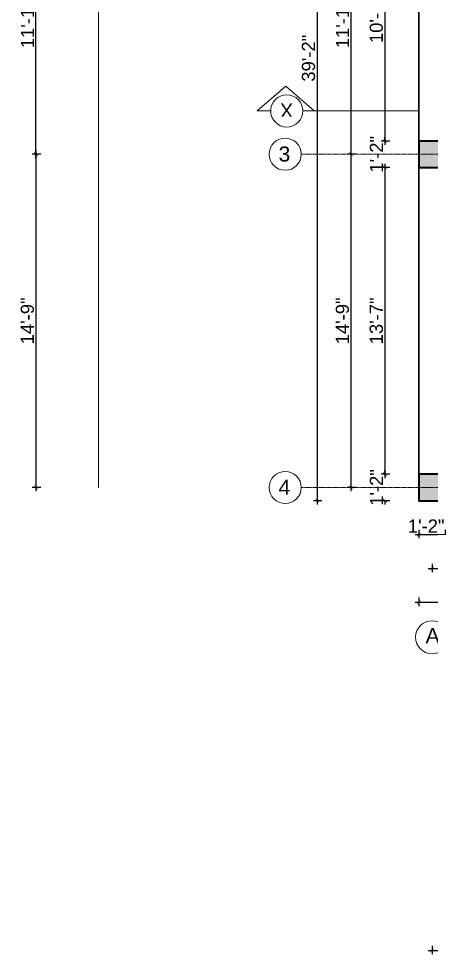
# Model space of a CAD drawing. Header units: inches. Extents: x 84707 to 107235, y 3922 to 10323.
# Drawn here: x 106579.5 to 106798.5, y 3922.4 to 4419.4 of the extents above; entities that cross this region are included whole.
import ezdxf

# ---------------------------------------------------------------- set-up
doc = ezdxf.new("R2010")
doc.units = ezdxf.units.IN
doc.header["$MEASUREMENT"] = 0
doc.linetypes.add('CENTER', pattern=[2, 1.25, -0.25, 0.25, -0.25])
for name, color, linetype, lineweight in [('Annotations-Bold.w', 2, 'Continuous', 13), ('COLOUM', 3, 'Continuous', 35), ('DIM-2', 4, 'Continuous', 20), ('text', 7, 'Continuous', 5), ('wall', 240, 'Continuous', 30)]:
    doc.layers.add(name, color=color, linetype=linetype, lineweight=lineweight)
doc.styles.add('ARAIL', font='arial.ttf')
doc.dimstyles.new('8 inch dim', dxfattribs={"dimtxt": 7, "dimasz": 2, "dimexe": 2, "dimexo": 1, "dimgap": 1, "dimtad": 1, "dimdec": 0, "dimzin": 3, "dimdsep": 46, "dimlunit": 4, "dimtxsty": 'ARAIL', "dimblk": 'ARCHTICK', "dimcen": 0.09, "dimdle": 2, "dimadec": 0, "dimazin": 0, "dimtfac": 1, "dimtdec": 0, "dimtix": 1, "dimtofl": 0, "dimtmove": 1, "dimatfit": 3, "dimldrblk": 'ARCHTICK', "dimfxlon": 1, "dimtolj": 1, "dimtzin": 0, "dimarcsym": 0})

# ---------------------------------------------------------------- blocks, each defined once
blk = doc.blocks.new('column 14')
at = {"layer": 'COLOUM'}
h = blk.add_hatch(color=256, dxfattribs=at)
h.dxf.hatch_style = 1
h.paths.add_polyline_path([(7, 7), (-7, 7), (-7, -7), (7, -7)])
blk.add_lwpolyline([(7, 7), (7, -7), (-7, -7), (-7, 7)], close=True, dxfattribs=at)
blk = doc.blocks.new('_ArchTick')
at = {"color": 0, "linetype": 'ByBlock', "const_width": 0.15}
blk.add_lwpolyline([(-0.5, -0.5), (0.5, 0.5)], dxfattribs=at)
blk = doc.blocks.new('*D349')
at = {"layer": 'Defpoints', "color": 0, "transparency": 16777216}
for p in [(106791.93, 4483.39), (106773.93, 4354.39), (106791.93, 4354.39)]:
    blk.add_point(p, dxfattribs=at)
at = {"layer": 'DIM-2', "color": 0, "lineweight": -2, "transparency": 16777216}
for p, q in [((106776.43, 4483.39), (106771.93, 4483.39)), ((106773.93, 4485.39), (106773.93, 4352.39)), ((106776.43, 4354.39), (106771.93, 4354.39))]:
    blk.add_line(p, q, dxfattribs=at)
at = {"layer": 'DIM-2', "color": 0, "lineweight": -2, "transparency": 16777216, "xscale": 2, "yscale": 2, "zscale": 2}
for p, rotation in [((106773.93, 4483.39), 90), ((106773.93, 4354.39), 270)]:
    blk.add_blockref('_ArchTick', p, dxfattribs=dict(at, rotation=rotation))
at = {"layer": 'DIM-2', "color": 0, "transparency": 16777216, "insert": (106769.35, 4418.89), "char_height": 7, "attachment_point": 5, "rotation": 90, "style": 'ARAIL'}
blk.add_mtext('\\A1;10\'-9"', dxfattribs=at)
blk = doc.blocks.new('*D350')
at = {"layer": 'Defpoints', "color": 0, "transparency": 16777216}
for p in [(106791.93, 4354.39), (106773.93, 4340.39), (106791.93, 4340.39)]:
    blk.add_point(p, dxfattribs=at)
at = {"layer": 'DIM-2', "color": 0, "lineweight": -2, "transparency": 16777216}
for p, q in [((106776.43, 4354.39), (106771.93, 4354.39)), ((106773.93, 4354.39), (106773.93, 4356.39)), ((106776.43, 4340.39), (106771.93, 4340.39)), ((106773.93, 4340.39), (106773.93, 4338.39))]:
    blk.add_line(p, q, dxfattribs=at)
at = {"layer": 'DIM-2', "color": 0, "lineweight": -2, "transparency": 16777216, "xscale": 2, "yscale": 2, "zscale": 2}
for p, rotation in [((106773.93, 4354.39), 270), ((106773.93, 4340.39), 90)]:
    blk.add_blockref('_ArchTick', p, dxfattribs=dict(at, rotation=rotation))
at = {"layer": 'DIM-2', "color": 0, "transparency": 16777216, "insert": (106769.41, 4347.39), "char_height": 7, "attachment_point": 5, "rotation": 90, "style": 'ARAIL'}
blk.add_mtext('\\A1;1\'-2"', dxfattribs=at)
blk = doc.blocks.new('*D351')
at = {"layer": 'Defpoints', "color": 0, "transparency": 16777216}
for p in [(106791.93, 4340.39), (106773.93, 4177.39), (106791.93, 4177.39)]:
    blk.add_point(p, dxfattribs=at)
at = {"layer": 'DIM-2', "color": 0, "lineweight": -2, "transparency": 16777216}
for p, q in [((106776.43, 4340.39), (106771.93, 4340.39)), ((106773.93, 4342.39), (106773.93, 4175.39)), ((106776.43, 4177.39), (106771.93, 4177.39))]:
    blk.add_line(p, q, dxfattribs=at)
at = {"layer": 'DIM-2', "color": 0, "lineweight": -2, "transparency": 16777216, "xscale": 2, "yscale": 2, "zscale": 2}
for p, rotation in [((106773.93, 4340.39), 90), ((106773.93, 4177.39), 270)]:
    blk.add_blockref('_ArchTick', p, dxfattribs=dict(at, rotation=rotation))
at = {"layer": 'DIM-2', "color": 0, "transparency": 16777216, "insert": (106769.35, 4258.89), "char_height": 7, "attachment_point": 5, "rotation": 90, "style": 'ARAIL'}
blk.add_mtext('\\A1;13\'-7"', dxfattribs=at)
blk = doc.blocks.new('*D352')
at = {"layer": 'Defpoints', "color": 0, "transparency": 16777216}
for p in [(106791.93, 4177.39), (106773.93, 4163.39), (106791.93, 4163.39)]:
    blk.add_point(p, dxfattribs=at)
at = {"layer": 'DIM-2', "color": 0, "lineweight": -2, "transparency": 16777216}
for p, q in [((106773.93, 4177.39), (106773.93, 4179.39)), ((106776.43, 4177.39), (106771.93, 4177.39)), ((106776.43, 4163.39), (106771.93, 4163.39)), ((106773.93, 4163.39), (106773.93, 4161.39))]:
    blk.add_line(p, q, dxfattribs=at)
at = {"layer": 'DIM-2', "color": 0, "lineweight": -2, "transparency": 16777216, "xscale": 2, "yscale": 2, "zscale": 2}
for p, rotation in [((106773.93, 4177.39), 270), ((106773.93, 4163.39), 90)]:
    blk.add_blockref('_ArchTick', p, dxfattribs=dict(at, rotation=rotation))
at = {"layer": 'DIM-2', "color": 0, "transparency": 16777216, "insert": (106769.41, 4170.39), "char_height": 7, "attachment_point": 5, "rotation": 90, "style": 'ARAIL'}
blk.add_mtext('\\A1;1\'-2"', dxfattribs=at)
blk = doc.blocks.new('*D339')
at = {"layer": 'Defpoints', "color": 0, "transparency": 16777216}
for p in [(106755.93, 4347.39), (106791.93, 4347.39), (106791.93, 4170.39)]:
    blk.add_point(p, dxfattribs=at)
at = {"layer": 'DIM-2', "color": 0, "lineweight": -2, "transparency": 16777216}
for p, q in [((106755.93, 4168.39), (106755.93, 4349.39)), ((106758.43, 4347.39), (106753.93, 4347.39)), ((106758.43, 4170.39), (106753.93, 4170.39))]:
    blk.add_line(p, q, dxfattribs=at)
at = {"layer": 'DIM-2', "color": 0, "lineweight": -2, "transparency": 16777216, "xscale": 2, "yscale": 2, "zscale": 2}
for p, rotation in [((106755.93, 4347.39), 90), ((106755.93, 4170.39), 270)]:
    blk.add_blockref('_ArchTick', p, dxfattribs=dict(at, rotation=rotation))
at = {"layer": 'DIM-2', "color": 0, "transparency": 16777216, "insert": (106751.35, 4258.89), "char_height": 7, "attachment_point": 5, "rotation": 90, "style": 'ARAIL'}
blk.add_mtext('\\A1;14\'-9"', dxfattribs=at)
blk = doc.blocks.new('*D340')
at = {"layer": 'Defpoints', "color": 0, "transparency": 16777216}
for p in [(106755.93, 4490.39), (106791.93, 4490.39), (106791.93, 4347.39)]:
    blk.add_point(p, dxfattribs=at)
at = {"layer": 'DIM-2', "color": 0, "lineweight": -2, "transparency": 16777216}
for p, q in [((106755.93, 4345.39), (106755.93, 4492.39)), ((106758.43, 4490.39), (106753.93, 4490.39)), ((106758.43, 4347.39), (106753.93, 4347.39))]:
    blk.add_line(p, q, dxfattribs=at)
at = {"layer": 'DIM-2', "color": 0, "lineweight": -2, "transparency": 16777216, "xscale": 2, "yscale": 2, "zscale": 2}
for p, rotation in [((106755.93, 4490.39), 90), ((106755.93, 4347.39), 270)]:
    blk.add_blockref('_ArchTick', p, dxfattribs=dict(at, rotation=rotation))
at = {"layer": 'DIM-2', "color": 0, "transparency": 16777216, "insert": (106751.41, 4418.89), "char_height": 7, "attachment_point": 5, "rotation": 90, "style": 'ARAIL'}
blk.add_mtext('\\A1;11\'-11"', dxfattribs=at)
blk = doc.blocks.new('*D334')
at = {"layer": 'Defpoints', "color": 0, "transparency": 16777216}
for p in [(106791.93, 4633.39), (106737.93, 4163.39), (106791.93, 4163.39)]:
    blk.add_point(p, dxfattribs=at)
at = {"layer": 'DIM-2', "color": 0, "lineweight": -2, "transparency": 16777216}
for p, q in [((106740.43, 4633.39), (106735.93, 4633.39)), ((106737.93, 4635.39), (106737.93, 4161.39)), ((106740.43, 4163.39), (106735.93, 4163.39))]:
    blk.add_line(p, q, dxfattribs=at)
at = {"layer": 'DIM-2', "color": 0, "lineweight": -2, "transparency": 16777216, "xscale": 2, "yscale": 2, "zscale": 2}
for p, rotation in [((106737.93, 4633.39), 90), ((106737.93, 4163.39), 270)]:
    blk.add_blockref('_ArchTick', p, dxfattribs=dict(at, rotation=rotation))
at = {"layer": 'DIM-2', "color": 0, "transparency": 16777216, "insert": (106733.35, 4398.39), "char_height": 7, "attachment_point": 5, "rotation": 90, "style": 'ARAIL'}
blk.add_mtext('\\A1;39\'-2"', dxfattribs=at)
blk = doc.blocks.new('*D358')
at = {"layer": 'Defpoints', "color": 0, "transparency": 16777216}
for p in [(106791.93, 4163.39), (106805.93, 4163.39), (106805.93, 4145.39)]:
    blk.add_point(p, dxfattribs=at)
at = {"layer": 'DIM-2', "color": 0, "lineweight": -2, "transparency": 16777216}
for p, q in [((106789.93, 4145.39), (106807.93, 4145.39)), ((106791.93, 4147.89), (106791.93, 4143.39)), ((106805.93, 4147.89), (106805.93, 4143.39))]:
    blk.add_line(p, q, dxfattribs=at)
at = {"layer": 'DIM-2', "color": 0, "lineweight": -2, "transparency": 16777216, "xscale": 2, "yscale": 2, "zscale": 2, "rotation": 180}
blk.add_blockref('_ArchTick', (106791.93, 4145.39), dxfattribs=at)
at = {"layer": 'DIM-2', "color": 0, "lineweight": -2, "transparency": 16777216, "xscale": 2, "yscale": 2, "zscale": 2}
blk.add_blockref('_ArchTick', (106805.93, 4145.39), dxfattribs=at)
at = {"layer": 'DIM-2', "color": 0, "transparency": 16777216, "insert": (106795.8, 4149.9), "char_height": 7, "attachment_point": 5, "style": 'ARAIL'}
blk.add_mtext('\\A1;1\'-2"', dxfattribs=at)
blk = doc.blocks.new('*D376')
at = {"layer": 'Defpoints', "color": 0, "transparency": 16777216}
for p in [(106798.93, 4163.39), (106968.93, 4163.39), (106968.93, 4127.39)]:
    blk.add_point(p, dxfattribs=at)
at = {"layer": 'DIM-2', "color": 0, "lineweight": -2, "transparency": 16777216}
for p, q in [((106798.93, 4129.89), (106798.93, 4125.39)), ((106968.93, 4129.89), (106968.93, 4125.39)), ((106796.93, 4127.39), (106970.93, 4127.39))]:
    blk.add_line(p, q, dxfattribs=at)
at = {"layer": 'DIM-2', "color": 0, "lineweight": -2, "transparency": 16777216, "xscale": 2, "yscale": 2, "zscale": 2, "rotation": 180}
blk.add_blockref('_ArchTick', (106798.93, 4127.39), dxfattribs=at)
at = {"layer": 'DIM-2', "color": 0, "lineweight": -2, "transparency": 16777216, "xscale": 2, "yscale": 2, "zscale": 2}
blk.add_blockref('_ArchTick', (106968.93, 4127.39), dxfattribs=at)
at = {"layer": 'DIM-2', "color": 0, "transparency": 16777216, "insert": (106883.93, 4131.9), "char_height": 7, "attachment_point": 5, "style": 'ARAIL'}
blk.add_mtext('\\A1;14\'-2"', dxfattribs=at)
blk = doc.blocks.new('*D378')
at = {"layer": 'Defpoints', "color": 0, "transparency": 16777216}
for p in [(106791.93, 4163.39), (107123.2, 4163.39), (106791.93, 4109.39)]:
    blk.add_point(p, dxfattribs=at)
at = {"layer": 'DIM-2', "color": 0, "lineweight": -2, "transparency": 16777216}
for p, q in [((106791.93, 4111.89), (106791.93, 4107.39)), ((107123.2, 4111.89), (107123.2, 4107.39)), ((107125.2, 4109.39), (106789.93, 4109.39))]:
    blk.add_line(p, q, dxfattribs=at)
at = {"layer": 'DIM-2', "color": 0, "lineweight": -2, "transparency": 16777216, "xscale": 2, "yscale": 2, "zscale": 2, "rotation": 180}
blk.add_blockref('_ArchTick', (106791.93, 4109.39), dxfattribs=at)
at = {"layer": 'DIM-2', "color": 0, "lineweight": -2, "transparency": 16777216, "xscale": 2, "yscale": 2, "zscale": 2}
blk.add_blockref('_ArchTick', (107123.2, 4109.39), dxfattribs=at)
at = {"layer": 'DIM-2', "color": 0, "transparency": 16777216, "insert": (106957.56, 4113.9), "char_height": 7, "attachment_point": 5, "style": 'ARAIL'}
blk.add_mtext('\\A1;27\'-7"', dxfattribs=at)
blk = doc.blocks.new('*D387')
at = {"layer": 'Defpoints', "color": 0, "transparency": 16777216}
for p in [(106798.93, 3948.79), (106968.93, 3948.79), (106968.93, 3924.45)]:
    blk.add_point(p, dxfattribs=at)
at = {"layer": 'DIM-2', "color": 0, "lineweight": -2, "transparency": 16777216}
for p, q in [((106798.93, 3926.95), (106798.93, 3922.45)), ((106968.93, 3926.95), (106968.93, 3922.45)), ((106796.93, 3924.45), (106970.93, 3924.45))]:
    blk.add_line(p, q, dxfattribs=at)
at = {"layer": 'DIM-2', "color": 0, "lineweight": -2, "transparency": 16777216, "xscale": 2, "yscale": 2, "zscale": 2, "rotation": 180}
blk.add_blockref('_ArchTick', (106798.93, 3924.45), dxfattribs=at)
at = {"layer": 'DIM-2', "color": 0, "lineweight": -2, "transparency": 16777216, "xscale": 2, "yscale": 2, "zscale": 2}
blk.add_blockref('_ArchTick', (106968.93, 3924.45), dxfattribs=at)
at = {"layer": 'DIM-2', "color": 0, "transparency": 16777216, "insert": (106883.93, 3928.96), "char_height": 7, "attachment_point": 5, "style": 'ARAIL'}
blk.add_mtext('\\A1;14\'-2"', dxfattribs=at)
blk = doc.blocks.new('*D392')
at = {"layer": 'Defpoints', "color": 0, "transparency": 16777216}
for p in [(106621.84, 4347.39), (106588.62, 4170.39), (106621.84, 4170.39)]:
    blk.add_point(p, dxfattribs=at)
at = {"layer": 'DIM-2', "color": 0, "lineweight": -2, "transparency": 16777216}
for p, q in [((106588.62, 4349.39), (106588.62, 4168.39)), ((106591.12, 4347.39), (106586.62, 4347.39)), ((106591.12, 4170.39), (106586.62, 4170.39))]:
    blk.add_line(p, q, dxfattribs=at)
at = {"layer": 'DIM-2', "color": 0, "lineweight": -2, "transparency": 16777216, "xscale": 2, "yscale": 2, "zscale": 2}
for p, rotation in [((106588.62, 4347.39), 90), ((106588.62, 4170.39), 270)]:
    blk.add_blockref('_ArchTick', p, dxfattribs=dict(at, rotation=rotation))
at = {"layer": 'DIM-2', "color": 0, "transparency": 16777216, "insert": (106584.05, 4258.89), "char_height": 7, "attachment_point": 5, "rotation": 90, "style": 'ARAIL'}
blk.add_mtext('\\A1;14\'-9"', dxfattribs=at)
blk = doc.blocks.new('*D393')
at = {"layer": 'Defpoints', "color": 0, "transparency": 16777216}
for p in [(106588.62, 4490.39), (106621.84, 4490.39), (106621.84, 4347.39)]:
    blk.add_point(p, dxfattribs=at)
at = {"layer": 'DIM-2', "color": 0, "lineweight": -2, "transparency": 16777216}
for p, q in [((106588.62, 4345.39), (106588.62, 4492.39)), ((106591.12, 4490.39), (106586.62, 4490.39)), ((106591.12, 4347.39), (106586.62, 4347.39))]:
    blk.add_line(p, q, dxfattribs=at)
at = {"layer": 'DIM-2', "color": 0, "lineweight": -2, "transparency": 16777216, "xscale": 2, "yscale": 2, "zscale": 2}
for p, rotation in [((106588.62, 4490.39), 90), ((106588.62, 4347.39), 270)]:
    blk.add_blockref('_ArchTick', p, dxfattribs=dict(at, rotation=rotation))
at = {"layer": 'DIM-2', "color": 0, "transparency": 16777216, "insert": (106584.11, 4418.89), "char_height": 7, "attachment_point": 5, "rotation": 90, "style": 'ARAIL'}
blk.add_mtext('\\A1;11\'-11"', dxfattribs=at)

msp = doc.modelspace()

# ---------------------------------------------------------------- linework, layer by layer
at = {"layer": 'Annotations-Bold.w', "linetype": 'CENTER', "ltscale": 0.3}
for p, q in [((106729.51, 4347.39), (107215.76, 4347.39)), ((106729.51, 4170.39), (107215.76, 4170.39))]:
    msp.add_line(p, q, dxfattribs=at)
at = {"layer": 'DIM-2'}
msp.add_line((106621.84, 4626.39), (106621.84, 4170.39), dxfattribs=at)
msp.add_lwpolyline([(107123.2, 4163.39), (107134.34, 4354.39), (107065.22, 4354.39), (107065.22, 4414.39), (107137.84, 4414.39), (107150.62, 4633.39), (106791.93, 4633.39), (106791.93, 4163.39), (107123.2, 4163.39)], dxfattribs=at)
for centre, radius in [((106720.98, 4347.39), 8.53), ((106720.98, 4170.39), 8.53), ((106798.93, 4090.84), 8.77)]:
    msp.add_circle(centre, radius, dxfattribs=at)
at = {"layer": 'text'}
for points in [[(106713.24, 4370.39), (106706.1, 4370.39), (106721.24, 4383.47), (106736.38, 4370.39)], [(106791.93, 4370.39), (106730.3, 4370.39)]]:
    msp.add_lwpolyline(points, dxfattribs=at)
msp.add_circle((106721.77, 4370.39), 8.53, dxfattribs=at)
at = {"layer": 'wall'}
for p, q in [((106791.93, 4619.39), (106791.93, 4354.39)), ((106791.93, 4340.39), (106791.93, 4177.39))]:
    msp.add_line(p, q, dxfattribs=at)

# ---------------------------------------------------------------- block references
at = {"layer": 'wall', "xscale": -1, "rotation": 270}
for p in [(106798.93, 4347.39), (106798.93, 4170.39)]:
    msp.add_blockref('column 14', p, dxfattribs=at)

# ---------------------------------------------------------------- texts
at = {"layer": 'Annotations-Bold.w', "linetype": 'CENTER', "ltscale": 1.5, "char_height": 8, "attachment_point": 1, "style": 'ARAIL'}
for s, insert in [('3', (106717.44, 4351.52)), ('4', (106717.44, 4174.52))]:
    msp.add_mtext_dynamic_manual_height_columns(s, width=6.5393, gutter_width=100, heights=[0], dxfattribs=dict(at, insert=insert))
at = {"layer": 'DIM-2', "insert": (106795.5, 4095.68), "char_height": 8, "attachment_point": 1, "style": 'ARAIL'}
msp.add_mtext_dynamic_manual_height_columns('A', width=6.5393, gutter_width=100, heights=[0], dxfattribs=at)
at = {"layer": 'text', "insert": (106718.38, 4367.27), "char_height": 7.2, "attachment_point": 3, "rotation": 180, "style": 'ARAIL'}
msp.add_mtext_dynamic_manual_height_columns('X', width=125.4648, gutter_width=90, heights=[0], dxfattribs=at)

# ---------------------------------------------------------------- dimensions: what is measured, and where the dimension line sits
at = {"layer": 'DIM-2'}
for base, p1, p2, picture, middle in [((106737.93, 4163.39), (106791.93, 4633.39), (106791.93, 4163.39), '*D334', (106733.35, 4398.39)), ((106588.62, 4490.39), (106621.84, 4347.39), (106621.84, 4490.39), '*D393', (106584.11, 4418.89)), ((106755.93, 4490.39), (106791.93, 4347.39), (106791.93, 4490.39), '*D340', (106751.41, 4418.89)), ((106773.93, 4354.39), (106791.93, 4483.39), (106791.93, 4354.39), '*D349', (106769.35, 4418.89)), ((106773.93, 4340.39), (106791.93, 4354.39), (106791.93, 4340.39), '*D350', (106769.41, 4347.39)), ((106588.62, 4170.39), (106621.84, 4347.39), (106621.84, 4170.39), '*D392', (106584.05, 4258.89)), ((106755.93, 4347.39), (106791.93, 4170.39), (106791.93, 4347.39), '*D339', (106751.35, 4258.89)), ((106773.93, 4177.39), (106791.93, 4340.39), (106791.93, 4177.39), '*D351', (106769.35, 4258.89)), ((106773.93, 4163.39), (106791.93, 4177.39), (106791.93, 4163.39), '*D352', (106769.41, 4170.39))]:
    dim = msp.add_linear_dim(base=base, p1=p1, p2=p2, angle=90, dimstyle='8 inch dim', dxfattribs=at)
    dim.commit()
    dim.dimension.update_dxf_attribs({"geometry": picture, "text_midpoint": middle})
dim = msp.add_linear_dim(base=(106805.93, 4145.39), p1=(106791.93, 4163.39), p2=(106805.93, 4163.39), dimstyle='8 inch dim', dxfattribs=at)
dim.commit()
dim.dimension.update_dxf_attribs({"geometry": '*D358', "text_midpoint": (106795.8, 4145.39), "dimtype": 160})
for base, p1, p2, picture, middle in [((106791.93, 4109.39), (107123.2, 4163.39), (106791.93, 4163.39), '*D378', (106957.56, 4113.9)), ((106968.93, 4127.39), (106798.93, 4163.39), (106968.93, 4163.39), '*D376', (106883.93, 4131.9)), ((106968.93, 3924.45), (106798.93, 3948.79), (106968.93, 3948.79), '*D387', (106883.93, 3928.96))]:
    dim = msp.add_linear_dim(base=base, p1=p1, p2=p2, dimstyle='8 inch dim', dxfattribs=at)
    dim.commit()
    dim.dimension.update_dxf_attribs({"geometry": picture, "text_midpoint": middle})

doc.saveas('drawing.dxf')
